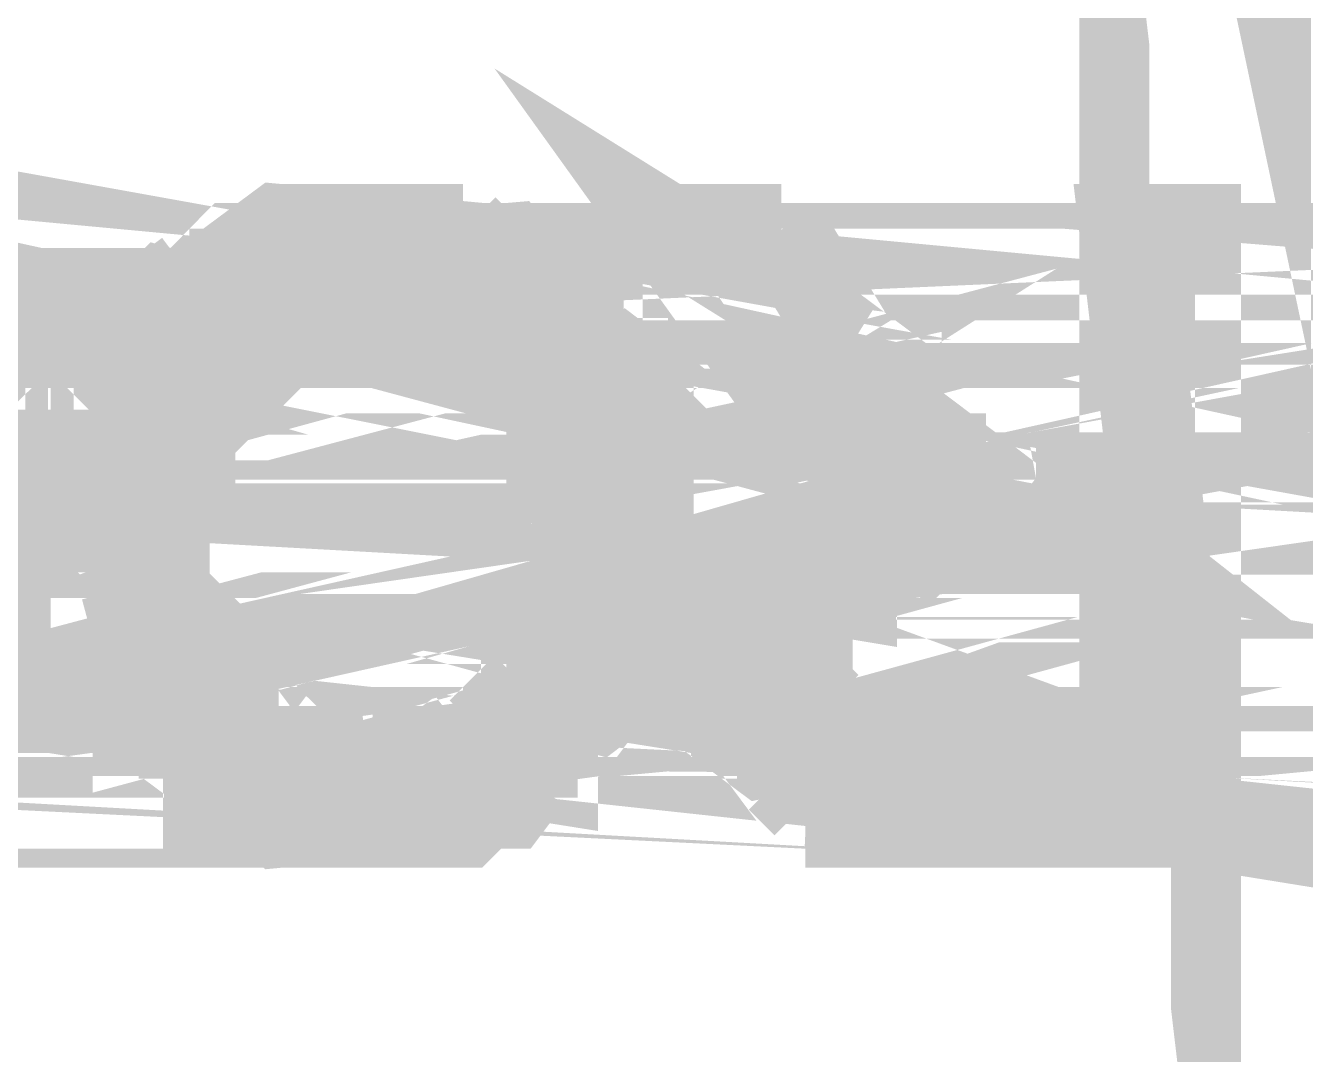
# Model space of a CAD drawing. Header units: inches. Extents: x -524 to 1067, y -71 to 1110.
# Drawn here: x 680.57 to 693.52, y 239.27 to 249.67 of the extents above; entities that cross this region are included whole.
import ezdxf

# ---------------------------------------------------------------- set-up
doc = ezdxf.new("R2010")
doc.units = ezdxf.units.IN
doc.header["$MEASUREMENT"] = 0
doc.layers.add('H', color=7, linetype='Continuous')
doc.layers.add('P', color=7, linetype='Continuous')

msp = doc.modelspace()

# ---------------------------------------------------------------- hatches: boundary and pattern name
at = {"layer": 'H', "linetype": 'Continuous'}
for points in [[(682.935, 247.349), (683.129, 247.608), (684.994, 247.608), (685.253, 247.349), (682.935, 247.349)], [(688.921, 246.447), (689.18, 246.188), (688.213, 245.998), (687.121, 247.608), (688.213, 247.608), (688.921, 246.447)], [(692.399, 241.553), (691.757, 244.389), (691.757, 247.608), (692.399, 241.553)], [(692.399, 241.553), (691.757, 247.608), (692.399, 247.608), (692.399, 241.553)], [(682.421, 247.155), (682.676, 247.349), (685.446, 247.349), (685.705, 247.155), (682.421, 247.155)], [(681.968, 246.9), (682.227, 247.155), (684.096, 247.155), (683.837, 246.9), (681.968, 246.9)], [(684.286, 246.9), (684.096, 247.155), (685.961, 246.9), (684.286, 246.9)], [(685.961, 246.9), (684.096, 247.155), (685.961, 247.155), (685.961, 246.9)], [(681.778, 246.447), (681.778, 246.641), (681.968, 246.9), (683.129, 246.9), (682.935, 246.641), (681.778, 246.447)], [(685.446, 246.447), (685.059, 246.834), (684.738, 246.9), (684.994, 246.9), (686.154, 246.641), (686.413, 246.641), (686.413, 246.447), (685.446, 246.447)], [(686.154, 246.641), (684.738, 246.9), (686.154, 246.9), (686.154, 246.641)], [(681.778, 246.447), (682.935, 246.641), (682.676, 246.447), (681.778, 246.447)], [(681.519, 246.188), (681.778, 246.447), (682.676, 246.447), (682.421, 246.188), (681.519, 246.188)], [(685.705, 246.188), (685.446, 246.447), (686.413, 246.447), (685.705, 246.188)], [(685.705, 246.188), (686.413, 246.447), (686.603, 246.188), (685.705, 246.188)], [(681.519, 245.998), (681.519, 246.188), (682.421, 246.188), (682.421, 245.998), (682.227, 245.998), (682.227, 245.48), (681.968, 245.29), (681.968, 243.871), (682.227, 243.681), (681.326, 243.422), (681.326, 245.739), (681.519, 245.998)], [(686.862, 245.739), (685.961, 245.998), (685.705, 245.998), (685.705, 246.188), (686.603, 246.188), (686.603, 245.998), (686.862, 245.739)], [(688.213, 245.998), (689.18, 246.188), (689.18, 245.998), (688.213, 245.998)], [(685.961, 245.48), (685.961, 245.998), (686.862, 245.739), (686.862, 245.29), (686.154, 245.031), (686.154, 245.29), (685.961, 245.48)], [(688.213, 245.739), (688.213, 245.998), (689.439, 245.998), (689.439, 245.739), (688.472, 245.48), (688.472, 245.739), (688.213, 245.739)], [(689.629, 245.29), (688.472, 245.48), (689.439, 245.739), (689.629, 245.48), (689.629, 245.29)], [(688.921, 245.031), (688.921, 245.29), (688.731, 245.29), (688.731, 245.48), (688.472, 245.48), (688.731, 245.48), (689.629, 245.29), (689.888, 245.29), (689.888, 245.031), (688.921, 245.031)], [(686.154, 243.871), (686.154, 245.031), (686.862, 245.29), (686.862, 243.422), (686.603, 243.422), (686.603, 242.973), (686.413, 242.714), (685.705, 242.973), (685.705, 243.228), (685.961, 243.228), (685.961, 243.871), (686.154, 243.871)], [(689.439, 244.838), (689.18, 245.031), (690.341, 245.031), (689.439, 244.838)], [(689.439, 244.838), (690.341, 245.031), (690.79, 245.031), (689.439, 244.838)], [(691.757, 244.389), (689.439, 244.838), (690.79, 245.031), (691.757, 244.389)], [(691.757, 244.389), (690.79, 245.031), (691.757, 245.031), (691.757, 244.389)], [(691.757, 244.389), (688.472, 244.582), (688.731, 244.838), (691.757, 244.389)], [(691.757, 244.389), (688.731, 244.838), (689.18, 244.838), (691.757, 244.389)], [(691.757, 244.389), (689.18, 244.838), (689.439, 244.838), (691.757, 244.389)], [(688.213, 244.389), (688.213, 244.582), (688.472, 244.582), (691.757, 244.389), (688.213, 244.389)], [(688.023, 244.13), (689.567, 244.323), (689.888, 244.389), (689.567, 244.323), (689.439, 244.13), (688.023, 244.13)], [(688.023, 244.13), (688.023, 244.389), (689.888, 244.389), (688.023, 244.13)], [(692.399, 241.553), (691.757, 242.265), (691.757, 244.389), (692.399, 241.553)], [(687.764, 243.681), (687.764, 244.13), (688.921, 244.13), (688.921, 243.871), (688.731, 243.871), (687.764, 243.681)], [(687.764, 242.714), (687.764, 243.681), (688.731, 243.871), (688.472, 243.681), (688.472, 242.973), (687.764, 242.714)], [(681.519, 243.228), (681.326, 243.422), (682.227, 243.681), (682.227, 243.422), (682.421, 243.228), (682.421, 242.973), (681.519, 243.228)], [(681.519, 242.973), (681.519, 243.228), (682.421, 242.973), (681.519, 242.973)], [(681.778, 242.714), (681.519, 242.973), (682.421, 242.973), (682.676, 242.714), (681.778, 242.52), (681.778, 242.714)], [(685.253, 242.52), (685.705, 242.973), (686.413, 242.714), (686.154, 242.52), (685.253, 242.52)], [(687.764, 242.714), (688.472, 242.973), (688.731, 242.714), (687.764, 242.714)], [(681.968, 242.265), (681.968, 242.52), (681.778, 242.52), (682.676, 242.714), (682.935, 242.52), (683.129, 242.52), (681.968, 242.265)], [(688.023, 242.265), (687.764, 242.52), (687.764, 242.714), (688.731, 242.714), (688.731, 242.52), (688.921, 242.52), (688.023, 242.265)], [(681.968, 242.265), (683.129, 242.52), (683.388, 242.265), (681.968, 242.265)], [(684.738, 242.265), (686.154, 242.52), (686.154, 242.265), (684.738, 242.265)], [(684.738, 242.265), (684.994, 242.52), (686.154, 242.52), (684.738, 242.265)], [(688.023, 242.265), (688.921, 242.52), (689.18, 242.265), (688.023, 242.265)], [(682.421, 241.812), (682.421, 242.006), (682.227, 242.006), (684.096, 242.265), (685.961, 242.006), (685.705, 242.006), (685.446, 241.812), (682.421, 241.812)], [(682.227, 242.006), (682.227, 242.265), (684.096, 242.265), (682.227, 242.006)], [(685.961, 242.006), (684.096, 242.265), (684.286, 242.265), (685.961, 242.006)], [(685.961, 242.006), (684.286, 242.265), (685.961, 242.265), (685.961, 242.006)], [(692.399, 241.553), (688.213, 242.006), (688.023, 242.265), (689.888, 242.265), (692.399, 241.553)], [(692.399, 241.553), (689.888, 242.265), (691.757, 242.265), (692.399, 241.553)], [(692.399, 241.553), (688.472, 241.812), (688.213, 242.006), (692.399, 241.553)], [(683.129, 241.553), (682.935, 241.812), (685.253, 241.812), (684.994, 241.553), (683.129, 241.553)], [(692.399, 241.553), (688.472, 241.812), (688.731, 241.812), (692.399, 241.553)], [(688.921, 241.553), (688.921, 241.812), (688.731, 241.812), (688.921, 241.812), (692.399, 241.553), (688.921, 241.553)]]:
    msp.add_hatch(color=256, dxfattribs=at).paths.add_polyline_path(points)

# ---------------------------------------------------------------- linework, layer by layer
at = {"layer": 'P', "const_width": 0.927}
for points in [[(701.411, 251.791), (700.509, 252.05), (701.217, 251.791), (701.411, 251.791)], [(691.691, 245.097), (691.691, 247.608), (692.399, 241.619)], [(693.107, 252.758), (693.107, 250.634), (692.658, 252.758), (693.107, 252.758)], [(690.79, 245.097), (689.373, 244.838), (690.53, 245.097), (690.79, 245.097)], [(688.921, 246.447), (687.056, 247.608), (688.213, 245.998)], [(676.625, 247.608), (678.687, 247.415), (676.435, 247.415), (676.625, 247.608)], [(683.129, 247.608), (685.187, 247.415), (682.869, 247.415), (683.129, 247.608)], [(684.994, 247.608), (683.129, 247.608), (683.388, 247.608)], [(684.994, 247.608), (683.129, 247.608), (684.994, 247.608), (684.994, 247.608), (683.129, 247.608), (684.994, 247.608)], [(683.129, 247.608), (683.129, 247.608), (684.994, 247.608)], [(683.129, 247.608), (685.187, 247.415), (684.994, 247.608)], [(683.578, 247.608), (684.738, 247.608), (683.388, 247.608), (683.578, 247.608)], [(684.738, 247.608), (683.388, 247.608)], [(683.388, 247.608), (684.994, 247.608)], [(683.388, 247.608), (684.994, 247.608)], [(684.286, 247.608), (683.578, 247.608), (683.837, 247.608)], [(684.286, 247.608), (683.578, 247.608), (684.479, 247.608), (684.286, 247.608)], [(683.578, 247.608), (684.479, 247.608), (683.578, 247.608), (683.578, 247.608), (684.479, 247.608)], [(683.578, 247.608), (684.738, 247.608), (684.479, 247.608)], [(684.03, 247.608), (684.286, 247.608), (684.03, 247.608), (683.837, 247.608), (684.03, 247.608)], [(684.286, 247.608), (683.837, 247.608), (684.286, 247.608), (684.286, 247.608), (683.837, 247.608)], [(684.994, 247.608), (684.738, 247.608)], [(688.921, 246.447), (687.056, 247.608)], [(687.056, 247.608), (688.213, 247.608)], [(688.213, 247.608), (688.921, 246.447)], [(692.399, 241.619), (691.691, 247.608), (692.399, 247.608), (692.399, 241.619)], [(678.942, 247.415), (675.916, 247.155), (679.201, 247.155)], [(676.176, 247.415), (678.942, 247.415), (676.176, 247.415), (678.942, 247.415), (675.916, 247.155)], [(685.446, 247.415), (682.421, 247.155), (685.64, 247.155), (685.446, 247.415)], [(682.676, 247.415), (685.446, 247.415), (682.421, 247.155), (682.676, 247.415)], [(682.676, 247.415), (685.446, 247.415)], [(685.446, 247.415), (682.676, 247.415)], [(682.676, 247.415), (685.446, 247.415)], [(685.446, 247.415), (682.676, 247.415)], [(682.676, 247.415), (685.446, 247.415), (685.446, 247.415)], [(685.446, 247.415), (682.676, 247.415)], [(685.187, 247.415), (682.676, 247.415), (682.869, 247.415)], [(685.187, 247.415), (682.676, 247.415), (685.446, 247.415), (685.187, 247.415)], [(685.187, 247.415), (682.869, 247.415), (685.187, 247.415), (685.187, 247.415), (682.869, 247.415)], [(702.571, 247.415), (699.352, 247.415), (702.571, 247.415), (699.352, 247.415), (702.571, 247.155), (702.571, 247.415)], [(684.03, 247.155), (683.837, 246.962), (682.227, 247.155), (684.03, 247.155)], [(682.227, 247.155), (681.968, 246.962), (683.837, 246.962)], [(684.03, 247.155), (682.227, 247.155)], [(682.227, 247.155), (684.03, 247.155)], [(684.03, 247.155), (682.227, 247.155)], [(682.227, 247.155), (685.895, 247.155)], [(685.64, 247.155), (682.227, 247.155), (685.64, 247.155)], [(685.895, 247.155), (682.227, 247.155), (682.227, 247.155)], [(682.227, 247.155), (685.895, 247.155)], [(682.421, 247.155), (685.64, 247.155), (682.227, 247.155)], [(682.227, 247.155), (682.421, 247.155)], [(683.837, 246.962), (682.227, 247.155)], [(698.644, 246.962), (703.02, 247.155), (698.9, 247.155)], [(684.03, 247.155), (684.286, 246.962), (685.895, 246.962)], [(685.895, 246.962), (684.03, 247.155)], [(685.895, 247.155), (684.03, 247.155)], [(685.895, 247.155), (684.03, 247.155)], [(684.03, 247.155), (685.895, 246.962)], [(685.895, 246.962), (685.895, 247.155)], [(678.687, 246.707), (679.65, 246.707), (678.493, 246.962)], [(683.129, 246.962), (681.968, 246.962), (683.129, 246.962), (681.968, 246.962), (682.869, 246.707)], [(681.968, 246.962), (682.869, 246.707), (681.712, 246.707), (681.968, 246.962)], [(686.154, 246.707), (684.994, 246.962), (684.738, 246.962), (686.154, 246.707)], [(683.388, 246.962), (681.968, 246.962), (683.388, 246.962)], [(683.129, 246.962), (681.968, 246.962), (681.968, 246.962), (683.129, 246.962)], [(683.388, 246.962), (681.968, 246.962), (683.578, 246.962), (683.388, 246.962)], [(681.968, 246.962), (683.578, 246.962), (683.578, 246.962), (681.968, 246.962)], [(683.837, 246.962), (681.968, 246.962), (683.837, 246.962)], [(685.187, 246.707), (686.154, 246.707), (684.994, 246.962)], [(682.869, 246.707), (683.129, 246.962)], [(684.286, 246.962), (685.895, 246.962)], [(685.895, 246.962), (684.286, 246.962)], [(684.286, 246.962), (685.895, 246.962), (684.479, 246.962), (684.286, 246.962)], [(684.479, 246.962), (686.154, 246.962), (684.479, 246.962)], [(685.895, 246.962), (684.479, 246.962), (686.154, 246.962), (685.895, 246.962)], [(684.738, 246.962), (686.154, 246.962), (684.738, 246.962), (684.738, 246.962), (686.154, 246.962)], [(684.738, 246.962), (686.154, 246.707), (686.154, 246.962)], [(684.994, 246.962), (685.187, 246.707)], [(700.06, 246.962), (698.451, 246.707), (700.06, 246.962), (698.451, 246.707), (699.801, 246.707)], [(681.712, 246.447), (682.869, 246.707)], [(682.869, 246.707), (681.712, 246.707), (682.869, 246.707), (682.869, 246.707), (681.712, 246.707)], [(682.869, 246.707), (681.712, 246.447)], [(681.712, 246.447), (681.712, 246.707)], [(682.869, 246.707), (682.676, 246.447)], [(686.348, 246.447), (685.187, 246.707)], [(685.187, 246.707), (685.446, 246.447)], [(686.348, 246.447), (685.187, 246.707)], [(685.187, 246.707), (686.348, 246.707), (686.348, 246.447)], [(685.187, 246.707), (686.348, 246.707), (685.187, 246.707), (685.187, 246.707), (686.348, 246.707)], [(685.187, 246.707), (686.154, 246.707), (686.348, 246.707)], [(689.18, 246.254), (688.213, 245.998), (688.921, 246.447), (689.18, 246.254)], [(680.103, 246.254), (679.201, 246.254), (679.844, 246.447)], [(678.942, 246.447), (679.844, 246.447), (678.942, 246.447), (679.844, 246.447), (679.201, 246.254)], [(682.676, 246.447), (681.519, 246.254)], [(681.519, 246.254), (681.712, 246.447)], [(682.676, 246.447), (681.519, 246.254)], [(681.519, 246.254), (682.421, 246.254), (682.676, 246.447)], [(682.676, 246.447), (681.712, 246.447), (682.676, 246.447), (681.712, 246.447), (682.676, 246.447), (682.676, 246.447), (681.712, 246.447)], [(682.676, 246.447), (681.712, 246.447)], [(682.676, 246.447), (681.712, 246.447), (681.712, 246.447), (682.676, 246.447)], [(685.446, 246.447), (686.348, 246.447), (685.446, 246.447), (686.348, 246.447)], [(685.64, 246.254), (685.446, 246.447)], [(685.446, 246.447), (686.348, 246.447), (685.446, 246.447), (686.348, 246.447), (686.348, 246.447), (685.446, 246.447)], [(685.446, 246.447), (686.348, 246.447)], [(686.348, 246.447), (686.603, 246.254), (685.64, 246.254)], [(685.64, 246.254), (686.348, 246.447)], [(686.348, 246.447), (685.64, 246.254)], [(688.213, 245.998), (688.921, 246.447)], [(680.103, 246.254), (679.201, 246.254), (680.103, 246.254), (679.201, 246.254), (680.103, 245.998), (680.103, 246.254)], [(679.201, 246.254), (680.103, 245.998), (679.201, 245.998), (679.201, 246.254)], [(682.421, 246.254), (681.519, 245.998), (682.421, 245.998), (682.421, 246.254)], [(681.519, 246.254), (682.421, 246.254), (681.519, 246.254), (682.421, 246.254), (681.519, 245.998), (681.519, 246.254)], [(681.519, 246.254), (682.421, 246.254), (682.421, 246.254), (681.519, 246.254)], [(686.603, 246.254), (685.64, 246.254), (686.603, 246.254), (685.64, 246.254), (686.603, 245.998), (686.603, 246.254)], [(686.603, 245.998), (685.895, 245.998), (686.862, 245.739), (686.603, 245.998)], [(685.64, 246.254), (686.603, 245.998)], [(685.64, 245.998), (685.64, 246.254)], [(686.603, 246.254), (685.64, 246.254), (685.64, 246.254), (686.603, 246.254)], [(689.18, 246.254), (688.213, 245.998), (689.18, 246.254)], [(680.103, 245.998), (679.395, 245.998), (680.358, 245.739)], [(682.227, 245.998), (681.26, 245.739), (682.227, 245.739), (682.227, 245.998)], [(681.519, 245.998), (682.227, 245.998), (681.26, 245.739)], [(679.395, 245.998), (680.358, 245.739), (679.395, 245.998)], [(680.358, 245.739), (680.103, 245.998)], [(681.26, 245.739), (681.519, 245.998)], [(681.519, 245.998), (682.421, 245.998)], [(682.421, 245.998), (681.519, 245.998)], [(681.519, 245.998), (681.519, 245.998)], [(682.421, 245.998), (681.519, 245.998)], [(681.519, 245.998), (682.227, 245.998), (682.421, 245.998)], [(689.373, 245.998), (688.213, 245.739), (689.373, 245.739), (689.373, 245.998)], [(688.213, 245.998), (689.373, 245.998), (688.213, 245.998), (689.373, 245.998), (688.213, 245.739)], [(686.603, 245.998), (685.64, 245.998)], [(686.603, 245.998), (685.64, 245.998)], [(685.64, 245.998), (686.603, 245.998), (686.603, 245.998), (685.64, 245.998)], [(686.603, 245.998), (685.895, 245.998), (685.64, 245.998)], [(685.895, 245.998), (686.862, 245.739), (685.895, 245.998)], [(688.213, 245.739), (688.213, 245.998)], [(689.18, 245.998), (688.213, 245.998), (689.373, 245.998), (689.18, 245.998)], [(680.358, 245.739), (679.395, 245.546), (680.358, 245.546), (680.358, 245.739)], [(679.395, 245.739), (680.358, 245.739), (679.395, 245.546), (679.395, 245.739)], [(681.26, 245.739), (682.227, 245.546), (681.26, 245.546), (681.26, 245.739)], [(681.26, 245.739), (682.227, 245.739), (681.26, 245.739), (681.26, 245.739), (682.227, 245.739)], [(681.26, 245.739), (682.227, 245.546), (682.227, 245.739)], [(686.862, 245.739), (685.895, 245.546), (686.862, 245.546), (686.862, 245.739)], [(685.895, 245.739), (686.862, 245.739), (685.895, 245.546), (685.895, 245.739)], [(689.373, 245.739), (689.629, 245.546), (688.472, 245.546), (689.373, 245.739)], [(688.213, 245.739), (689.373, 245.739), (688.472, 245.739), (688.213, 245.739)], [(689.373, 245.739), (688.472, 245.739), (689.373, 245.739), (689.373, 245.739), (688.472, 245.739)], [(689.373, 245.739), (688.472, 245.546), (688.472, 245.739)], [(680.358, 245.546), (679.65, 245.29), (680.358, 245.29)], [(682.227, 245.546), (681.26, 245.29), (681.968, 245.29), (682.227, 245.546)], [(679.395, 245.546), (680.358, 245.546), (679.395, 245.546), (679.395, 245.546), (680.358, 245.546), (679.395, 245.546)], [(680.358, 245.546), (680.358, 245.546), (679.395, 245.546)], [(680.358, 245.546), (679.65, 245.29)], [(680.358, 245.29), (680.358, 245.546)], [(682.227, 245.546), (681.26, 245.546), (682.227, 245.546), (682.227, 245.546), (681.26, 245.546)], [(682.227, 245.546), (681.26, 245.29), (681.26, 245.546)], [(685.895, 245.546), (686.862, 245.546), (685.895, 245.546), (685.895, 245.546), (686.862, 245.546), (685.895, 245.546)], [(686.862, 245.546), (686.862, 245.546), (685.895, 245.546)], [(686.154, 245.29), (685.895, 245.546)], [(686.862, 245.546), (686.154, 245.29)], [(686.862, 245.546), (686.154, 245.29)], [(686.154, 245.29), (686.862, 245.29), (686.862, 245.546)], [(688.665, 245.546), (688.472, 245.546)], [(688.472, 245.546), (689.629, 245.29)], [(689.629, 245.546), (688.472, 245.546)], [(688.472, 245.546), (689.629, 245.29)], [(689.629, 245.29), (688.665, 245.546)], [(688.665, 245.546), (688.665, 245.29)], [(689.629, 245.29), (688.665, 245.546)], [(689.629, 245.29), (689.629, 245.546)], [(689.822, 245.097), (688.921, 245.29), (688.921, 245.097)], [(679.65, 245.29), (680.358, 245.29), (679.65, 245.097)], [(680.358, 245.29), (679.65, 245.097), (680.358, 245.29)], [(681.26, 245.29), (681.968, 245.29)], [(681.968, 245.29), (681.26, 245.097)], [(681.26, 245.097), (681.26, 245.29)], [(681.968, 245.29), (681.26, 245.097)], [(681.26, 245.097), (681.968, 245.097), (681.968, 245.29)], [(689.822, 245.097), (688.921, 245.29), (689.822, 245.29), (689.822, 245.097)], [(686.862, 245.29), (686.154, 245.097), (686.862, 245.29)], [(686.154, 245.29), (686.862, 245.29)], [(686.862, 245.29), (686.154, 245.097)], [(686.154, 245.097), (686.154, 245.29)], [(688.921, 245.29), (689.822, 245.29), (688.665, 245.29), (688.921, 245.29)], [(689.822, 245.29), (688.665, 245.29), (689.629, 245.29), (689.822, 245.29)], [(688.665, 245.29), (689.629, 245.29)], [(680.358, 245.097), (679.65, 245.097)], [(679.65, 245.097), (680.358, 244.838), (680.358, 245.097)], [(679.65, 245.097), (680.358, 244.838)], [(681.26, 245.097), (681.968, 245.097), (681.26, 245.097), (681.26, 245.097), (681.968, 245.097), (681.26, 245.097)], [(681.968, 245.097), (681.968, 245.097), (681.26, 245.097)], [(681.968, 245.097), (681.26, 244.838)], [(681.26, 244.838), (681.26, 245.097)], [(681.968, 245.097), (681.26, 244.838)], [(681.26, 244.838), (681.968, 244.838), (681.968, 245.097)], [(686.862, 245.097), (686.154, 245.097)], [(686.154, 245.097), (686.862, 244.838)], [(686.154, 245.097), (686.862, 244.838)], [(686.154, 244.838), (686.154, 245.097)], [(689.373, 244.838), (690.53, 245.097), (690.275, 245.097), (689.373, 244.838)], [(686.862, 244.838), (686.862, 245.097)], [(689.18, 245.097), (690.082, 245.097), (688.921, 245.097), (689.18, 245.097)], [(690.082, 245.097), (688.921, 245.097), (689.822, 245.097), (690.082, 245.097)], [(688.921, 245.097), (689.822, 245.097), (688.921, 245.097), (688.921, 245.097), (689.822, 245.097), (688.921, 245.097)], [(689.822, 245.097), (689.822, 245.097), (688.921, 245.097)], [(690.275, 245.097), (689.18, 245.097), (690.275, 245.097), (689.18, 245.097), (690.275, 245.097), (690.275, 245.097), (689.18, 245.097)], [(689.373, 244.838), (689.18, 245.097)], [(690.275, 245.097), (689.18, 245.097), (690.082, 245.097), (690.275, 245.097)], [(690.275, 245.097), (689.373, 244.838)], [(690.79, 245.097), (689.373, 244.838)], [(689.373, 244.838), (691.691, 244.389), (690.79, 245.097)], [(690.79, 245.097), (691.691, 245.097), (690.79, 245.097), (690.79, 245.097), (691.691, 245.097)], [(690.79, 245.097), (691.691, 244.389)], [(691.691, 244.389), (691.691, 245.097)], [(692.399, 241.619), (691.691, 245.097)], [(691.691, 245.097), (691.691, 244.389)], [(692.399, 241.619), (691.691, 245.097)], [(680.358, 244.838), (679.65, 244.838)], [(680.358, 244.838), (679.65, 244.838), (680.358, 244.838), (680.358, 244.838), (679.65, 244.838), (680.358, 244.838)], [(679.65, 244.838), (679.65, 244.838), (680.358, 244.838)], [(679.65, 244.838), (680.358, 244.582)], [(679.65, 244.838), (680.358, 244.582)], [(680.358, 244.582), (679.65, 244.582), (679.65, 244.838)], [(680.358, 244.582), (680.358, 244.838)], [(681.26, 244.838), (681.968, 244.838)], [(681.968, 244.838), (681.26, 244.582)], [(681.26, 244.582), (681.26, 244.838)], [(681.968, 244.838), (681.26, 244.582)], [(681.26, 244.582), (681.968, 244.582), (681.968, 244.838)], [(686.862, 244.838), (686.154, 244.838)], [(686.862, 244.838), (686.154, 244.838), (686.862, 244.838), (686.862, 244.838), (686.154, 244.838), (686.862, 244.838)], [(686.154, 244.838), (686.154, 244.838), (686.862, 244.838)], [(686.154, 244.838), (686.862, 244.582)], [(686.154, 244.838), (686.862, 244.582)], [(686.862, 244.582), (686.154, 244.582), (686.154, 244.838)], [(686.862, 244.582), (686.862, 244.838)], [(688.665, 244.838), (688.472, 244.582), (691.691, 244.389)], [(691.691, 244.389), (688.665, 244.838)], [(688.665, 244.838), (691.691, 244.389)], [(688.921, 244.838), (688.665, 244.838)], [(691.691, 244.389), (688.921, 244.838)], [(691.691, 244.389), (688.921, 244.838)], [(688.921, 244.838), (689.18, 244.838), (691.691, 244.389)], [(689.18, 244.838), (691.691, 244.389), (689.18, 244.838), (689.18, 244.838)], [(689.373, 244.838), (691.691, 244.389), (689.373, 244.838)], [(691.691, 244.389), (688.213, 244.582), (688.472, 244.582), (691.691, 244.389)], [(679.65, 244.582), (680.358, 244.582), (679.65, 244.389)], [(680.358, 244.582), (679.65, 244.582)], [(679.65, 244.582), (680.358, 244.582)], [(680.358, 244.582), (679.65, 244.389)], [(679.65, 244.389), (680.358, 244.389), (680.358, 244.582)], [(680.358, 244.582), (680.358, 244.582)], [(681.26, 244.582), (681.968, 244.582)], [(681.968, 244.582), (681.26, 244.389)], [(681.26, 244.389), (681.26, 244.582)], [(681.968, 244.582), (681.26, 244.389)], [(681.26, 244.389), (681.968, 244.389), (681.968, 244.582)], [(686.862, 244.582), (686.154, 244.582), (686.862, 244.582), (686.862, 244.582), (686.154, 244.582)], [(686.862, 244.582), (686.154, 244.389)], [(686.154, 244.389), (686.154, 244.582)], [(686.862, 244.582), (686.154, 244.389)], [(686.154, 244.389), (686.862, 244.389), (686.862, 244.582)], [(691.691, 244.389), (688.213, 244.582)], [(688.213, 244.582), (688.213, 244.389)], [(688.472, 244.582), (691.691, 244.389), (688.472, 244.582)], [(688.472, 244.582), (688.472, 244.582)], [(679.65, 244.389), (680.358, 244.389)], [(680.358, 244.389), (679.65, 244.13)], [(680.358, 244.389), (679.65, 244.13)], [(679.65, 244.13), (680.358, 244.13), (680.358, 244.389)], [(681.26, 244.389), (681.968, 244.389), (681.26, 244.389), (681.26, 244.389), (681.968, 244.389), (681.26, 244.389)], [(681.968, 244.389), (681.968, 244.389), (681.26, 244.389)], [(681.968, 244.389), (681.26, 244.13)], [(681.26, 244.13), (681.26, 244.389)], [(681.968, 244.389), (681.26, 244.13)], [(681.26, 244.13), (681.968, 244.13), (681.968, 244.389)], [(688.023, 244.389), (689.822, 244.389), (688.023, 244.13)], [(686.154, 244.389), (686.862, 244.389)], [(686.862, 244.389), (686.154, 244.13)], [(686.154, 244.13), (686.154, 244.389)], [(686.862, 244.389), (686.154, 244.13)], [(686.154, 244.13), (686.862, 244.13), (686.862, 244.389)], [(688.023, 244.13), (689.629, 244.389)], [(688.023, 244.13), (689.629, 244.389)], [(689.822, 244.389), (688.023, 244.13)], [(691.691, 244.389), (689.822, 244.389), (688.023, 244.389)], [(688.023, 244.389), (691.691, 244.389)], [(689.822, 244.389), (688.023, 244.389)], [(688.023, 244.389), (689.822, 244.389)], [(688.023, 244.13), (688.023, 244.389)], [(688.023, 244.389), (691.691, 244.389)], [(691.691, 244.389), (688.023, 244.389), (688.023, 244.389)], [(688.213, 244.389), (691.691, 244.389), (688.213, 244.389)], [(688.213, 244.389), (691.691, 244.389)], [(689.629, 244.389), (689.373, 244.13)], [(689.629, 244.389), (689.822, 244.389)], [(689.822, 244.389), (689.822, 244.389)], [(691.691, 244.389), (691.691, 242.327)], [(692.399, 241.619), (691.691, 244.389)], [(691.691, 244.389), (692.399, 241.619)], [(679.65, 244.13), (680.358, 244.13)], [(680.358, 244.13), (679.65, 243.936)], [(680.358, 244.13), (679.65, 243.936)], [(679.65, 243.936), (680.358, 243.936), (680.358, 244.13)], [(681.26, 244.13), (681.968, 244.13)], [(681.968, 244.13), (681.26, 243.936)], [(681.26, 243.936), (681.26, 244.13)], [(681.968, 244.13), (681.26, 243.936)], [(681.26, 243.936), (681.968, 243.936), (681.968, 244.13)], [(688.921, 244.13), (687.764, 244.13), (688.921, 243.936), (688.921, 244.13)], [(687.764, 244.13), (688.921, 243.936), (687.764, 243.936), (687.764, 244.13)], [(686.154, 244.13), (686.862, 244.13)], [(686.862, 244.13), (686.154, 243.936)], [(686.154, 243.936), (686.154, 244.13)], [(686.862, 244.13), (686.154, 243.936)], [(686.154, 243.936), (686.862, 243.936), (686.862, 244.13)], [(689.18, 244.13), (687.764, 244.13), (689.18, 244.13)], [(689.18, 244.13), (687.764, 244.13), (688.023, 244.13)], [(689.18, 244.13), (687.764, 244.13), (689.18, 244.13), (689.18, 244.13)], [(689.373, 244.13), (688.023, 244.13), (689.373, 244.13)], [(689.18, 244.13), (688.023, 244.13), (689.18, 244.13), (689.18, 244.13), (688.023, 244.13)], [(689.373, 244.13), (688.023, 244.13)], [(680.358, 243.936), (679.395, 243.681), (680.358, 243.681), (680.358, 243.936)], [(679.65, 243.936), (680.358, 243.936), (679.395, 243.936)], [(680.358, 243.936), (679.395, 243.936), (680.358, 243.936), (680.358, 243.936), (679.395, 243.936)], [(680.358, 243.936), (679.395, 243.681), (679.395, 243.936)], [(681.26, 243.936), (681.968, 243.936)], [(681.968, 243.936), (681.26, 243.681)], [(681.26, 243.681), (681.26, 243.936)], [(681.968, 243.936), (681.26, 243.681)], [(681.26, 243.681), (682.227, 243.681), (681.968, 243.936)], [(686.862, 243.936), (685.895, 243.681), (686.862, 243.681), (686.862, 243.936)], [(688.665, 243.936), (687.764, 243.681), (688.665, 243.936), (687.764, 243.681), (688.472, 243.681)], [(687.764, 243.936), (688.665, 243.936), (687.764, 243.681), (687.764, 243.936)], [(686.154, 243.936), (686.862, 243.936), (685.895, 243.936), (686.154, 243.936)], [(686.862, 243.936), (685.895, 243.936), (686.862, 243.936), (686.862, 243.936), (685.895, 243.936)], [(686.862, 243.936), (685.895, 243.681), (685.895, 243.936)], [(688.921, 243.936), (687.764, 243.936), (688.665, 243.936), (688.921, 243.936)], [(688.472, 243.681), (688.665, 243.936)], [(680.358, 243.681), (679.395, 243.422), (680.358, 243.422), (680.358, 243.681)], [(679.395, 243.681), (680.358, 243.681), (679.395, 243.422), (679.395, 243.681)], [(682.227, 243.681), (681.26, 243.422), (682.227, 243.681)], [(681.26, 243.681), (682.227, 243.681), (681.26, 243.681), (681.26, 243.681), (682.227, 243.681), (681.26, 243.681)], [(682.227, 243.681), (682.227, 243.681), (681.26, 243.681)], [(682.227, 243.681), (681.26, 243.422), (681.26, 243.681)], [(686.862, 243.681), (685.895, 243.422), (686.862, 243.422), (686.862, 243.681)], [(685.895, 243.681), (686.862, 243.681), (685.895, 243.422), (685.895, 243.681)], [(687.764, 243.681), (688.472, 243.422), (687.764, 243.422), (687.764, 243.681)], [(687.764, 243.681), (688.472, 243.681), (687.764, 243.681), (687.764, 243.681), (688.472, 243.681)], [(687.764, 243.681), (688.472, 243.422), (688.472, 243.681)], [(688.213, 242.071), (692.399, 241.619), (688.023, 242.327), (688.213, 242.071)], [(679.395, 243.422), (680.358, 243.422), (679.395, 243.422), (679.395, 243.422), (680.358, 243.422)], [(679.395, 243.422), (680.103, 243.422), (680.358, 243.422)], [(682.227, 243.422), (681.26, 243.422), (682.227, 243.422), (682.227, 243.422), (681.26, 243.422)], [(681.519, 243.228), (681.26, 243.422)], [(682.227, 243.422), (681.519, 243.228)], [(682.227, 243.422), (681.519, 243.228)], [(681.519, 243.228), (682.421, 243.228), (682.227, 243.422)], [(685.895, 243.422), (686.603, 243.422), (685.895, 243.228), (685.895, 243.422)], [(688.472, 243.422), (687.764, 243.228), (688.472, 243.228), (688.472, 243.422)], [(685.895, 243.422), (686.862, 243.422), (685.895, 243.422), (685.895, 243.422), (686.862, 243.422)], [(685.895, 243.422), (686.603, 243.422), (686.862, 243.422)], [(686.603, 243.422), (685.895, 243.228)], [(686.603, 243.228), (686.603, 243.422)], [(688.472, 243.422), (687.764, 243.422), (688.472, 243.422), (688.472, 243.422), (687.764, 243.422)], [(688.472, 243.422), (687.764, 243.228), (687.764, 243.422)], [(680.103, 243.228), (679.201, 243.228), (680.103, 242.973), (680.103, 243.228)], [(679.201, 243.228), (680.103, 242.973), (679.201, 242.973), (679.201, 243.228)], [(681.519, 243.228), (682.421, 242.973), (681.519, 243.228)], [(681.519, 243.228), (682.421, 243.228), (681.519, 243.228), (681.519, 243.228), (682.421, 243.228)], [(681.519, 243.228), (682.421, 242.973), (682.421, 243.228)], [(686.603, 243.228), (685.64, 243.228), (686.603, 242.973), (686.603, 243.228)], [(685.64, 243.228), (686.603, 242.973), (685.64, 242.973), (685.64, 243.228)], [(688.472, 243.228), (687.764, 242.973), (688.472, 242.973), (688.472, 243.228)], [(686.603, 243.228), (685.64, 243.228), (685.895, 243.228)], [(685.895, 243.228), (686.603, 243.228)], [(685.895, 243.228), (686.603, 243.228)], [(687.764, 243.228), (688.472, 243.228), (687.764, 243.228), (687.764, 243.228), (688.472, 243.228), (687.764, 243.228)], [(688.472, 243.228), (688.472, 243.228), (687.764, 243.228)], [(688.472, 243.228), (687.764, 242.973), (687.764, 243.228)], [(679.201, 242.973), (678.942, 242.779), (679.844, 242.779), (679.201, 242.973)], [(681.519, 242.973), (682.421, 242.973), (681.519, 242.973), (682.421, 242.973)], [(682.421, 242.973), (681.712, 242.779), (681.519, 242.973)], [(681.519, 242.973), (682.421, 242.973), (682.421, 242.973), (681.519, 242.973)], [(682.421, 242.973), (681.712, 242.779)], [(682.676, 242.779), (682.421, 242.973)], [(685.64, 242.973), (685.446, 242.779)], [(687.764, 242.973), (688.472, 242.973), (687.764, 242.779), (687.764, 242.973)], [(686.348, 242.779), (685.64, 242.973)], [(686.603, 242.973), (685.64, 242.973), (686.603, 242.973), (686.603, 242.973), (685.64, 242.973), (686.603, 242.973)], [(685.64, 242.973), (685.64, 242.973), (686.603, 242.973)], [(685.64, 242.973), (686.348, 242.779), (686.603, 242.973)], [(687.764, 242.779), (688.472, 242.973)], [(688.472, 242.973), (688.665, 242.779)], [(682.869, 242.52), (681.712, 242.52), (682.676, 242.779)], [(681.712, 242.779), (682.676, 242.779)], [(681.712, 242.779), (682.676, 242.779)], [(682.676, 242.779), (681.712, 242.779)], [(681.712, 242.779), (681.712, 242.779)], [(682.676, 242.779), (681.712, 242.779)], [(681.712, 242.779), (682.676, 242.779), (682.676, 242.779), (681.712, 242.779)], [(682.676, 242.779), (681.712, 242.52), (681.712, 242.779)], [(682.676, 242.779), (682.869, 242.52)], [(686.348, 242.779), (685.187, 242.52)], [(685.187, 242.52), (685.446, 242.779)], [(686.348, 242.779), (685.187, 242.52)], [(685.187, 242.52), (686.154, 242.52), (686.348, 242.779)], [(685.446, 242.779), (686.348, 242.779)], [(685.446, 242.779), (686.348, 242.779)], [(686.348, 242.779), (685.446, 242.779)], [(685.446, 242.779), (685.446, 242.779)], [(686.348, 242.779), (685.446, 242.779)], [(685.446, 242.779), (686.348, 242.779), (686.348, 242.779), (685.446, 242.779)], [(688.665, 242.779), (687.764, 242.779)], [(687.764, 242.779), (688.665, 242.779)], [(688.665, 242.779), (687.764, 242.779)], [(687.764, 242.779), (688.665, 242.52), (688.665, 242.779)], [(687.764, 242.779), (688.665, 242.52)], [(687.764, 242.52), (687.764, 242.779)], [(688.665, 242.779), (687.764, 242.779)], [(688.665, 242.779), (687.764, 242.779)], [(687.764, 242.779), (687.764, 242.779), (688.665, 242.779)], [(689.18, 242.327), (688.023, 242.327), (688.921, 242.52), (689.18, 242.327)], [(684.994, 242.52), (686.154, 242.52), (684.738, 242.327)], [(682.869, 242.52), (681.712, 242.52), (682.869, 242.52), (682.869, 242.52), (681.712, 242.52)], [(681.968, 242.52), (681.712, 242.52)], [(683.129, 242.52), (681.968, 242.327)], [(682.869, 242.52), (681.968, 242.52)], [(682.869, 242.52), (681.968, 242.52)], [(681.968, 242.52), (683.129, 242.52), (682.869, 242.52)], [(681.968, 242.52), (683.129, 242.52)], [(683.129, 242.52), (681.968, 242.327)], [(681.968, 242.327), (681.968, 242.52)], [(683.388, 242.327), (683.129, 242.52)], [(686.154, 242.52), (684.738, 242.327), (686.154, 242.52)], [(684.738, 242.327), (684.994, 242.52)], [(687.764, 242.52), (688.921, 242.52), (688.023, 242.327), (687.764, 242.52)], [(685.187, 242.52), (686.154, 242.52), (685.187, 242.52)], [(685.187, 242.52), (686.154, 242.52), (685.187, 242.52), (686.154, 242.52), (686.154, 242.52), (685.187, 242.52)], [(688.665, 242.52), (687.764, 242.52)], [(688.665, 242.52), (687.764, 242.52)], [(687.764, 242.52), (688.921, 242.52), (688.665, 242.52)], [(688.023, 242.327), (688.921, 242.52), (688.921, 242.52), (688.023, 242.327)], [(675.723, 242.071), (677.333, 242.327), (675.723, 242.327), (675.723, 242.071)], [(679.395, 242.327), (677.785, 242.327), (679.395, 242.071), (679.395, 242.327)], [(688.472, 241.812), (692.399, 241.619), (688.213, 242.071)], [(685.895, 242.327), (684.286, 242.327), (685.895, 242.071), (685.895, 242.327)], [(682.227, 242.327), (683.388, 242.327), (681.968, 242.327)], [(681.968, 242.327), (682.227, 242.327)], [(683.388, 242.327), (681.968, 242.327), (683.388, 242.327), (683.388, 242.327), (681.968, 242.327)], [(682.227, 242.071), (684.03, 242.327)], [(684.03, 242.327), (682.227, 242.071), (683.837, 242.327)], [(682.227, 242.071), (683.837, 242.327)], [(683.837, 242.327), (682.227, 242.327), (682.227, 242.071)], [(683.837, 242.327), (682.227, 242.327), (683.837, 242.327), (683.837, 242.327), (682.227, 242.327)], [(683.837, 242.327), (683.578, 242.327), (682.227, 242.327)], [(683.578, 242.327), (682.227, 242.327), (683.388, 242.327)], [(692.399, 241.619), (688.023, 242.327), (689.822, 242.327), (692.399, 241.619)], [(683.388, 242.327), (683.578, 242.327)], [(683.837, 242.327), (684.03, 242.327)], [(684.03, 242.327), (685.895, 242.071)], [(685.895, 242.071), (684.286, 242.327), (684.03, 242.327)], [(684.03, 242.327), (685.895, 242.071)], [(685.895, 242.071), (684.286, 242.327), (684.286, 242.327), (685.895, 242.071)], [(684.479, 242.327), (685.895, 242.327), (684.286, 242.327), (684.479, 242.327)], [(684.738, 242.327), (685.895, 242.327)], [(685.895, 242.327), (684.738, 242.327)], [(686.154, 242.327), (684.738, 242.327), (685.895, 242.327)], [(684.738, 242.327), (685.895, 242.327)], [(685.895, 242.327), (684.738, 242.327)], [(684.738, 242.327), (684.738, 242.327)], [(685.895, 242.327), (686.154, 242.327)], [(700.962, 242.327), (699.093, 242.327), (702.827, 242.071)], [(689.822, 242.327), (688.023, 242.327), (689.629, 242.327), (689.822, 242.327)], [(688.023, 242.327), (689.629, 242.327), (688.023, 242.327), (688.023, 242.327), (689.629, 242.327)], [(688.023, 242.327), (689.373, 242.327)], [(688.023, 242.327), (689.373, 242.327), (689.373, 242.327), (688.023, 242.327)], [(689.18, 242.327), (688.023, 242.327), (689.18, 242.327)], [(689.373, 242.327), (688.023, 242.327), (688.023, 242.327), (689.373, 242.327)], [(689.373, 242.327), (689.629, 242.327)], [(699.093, 242.327), (702.827, 242.071), (699.352, 242.071)], [(689.822, 242.327), (691.691, 242.327), (689.822, 242.327), (689.822, 242.327), (691.691, 242.327)], [(689.822, 242.327), (692.399, 241.619)], [(692.399, 241.619), (691.691, 242.327)], [(691.691, 242.327), (692.399, 241.619)], [(685.895, 242.071), (682.227, 242.071)], [(685.895, 242.071), (682.227, 242.071), (685.64, 242.071), (685.895, 242.071)], [(682.227, 242.071), (685.64, 242.071), (682.421, 242.071), (682.227, 242.071)], [(685.64, 242.071), (682.421, 242.071), (685.64, 242.071), (685.64, 242.071), (682.421, 242.071)], [(685.64, 242.071), (682.421, 241.812), (682.421, 242.071)], [(685.64, 242.071), (682.421, 241.812)], [(682.421, 241.812), (685.446, 241.812), (685.64, 242.071)], [(688.213, 242.071), (688.472, 241.812)], [(692.399, 241.619), (688.213, 242.071), (688.213, 242.071), (692.399, 241.619)], [(699.352, 242.071), (702.571, 242.071), (699.611, 241.812)], [(678.687, 241.812), (676.625, 241.619), (678.493, 241.619), (678.687, 241.812)], [(676.435, 241.812), (678.687, 241.812), (676.625, 241.619), (676.435, 241.812)], [(688.665, 241.812), (688.472, 241.812), (692.399, 241.619)], [(692.399, 241.619), (688.921, 241.812), (688.665, 241.812), (692.399, 241.619)], [(685.187, 241.812), (683.129, 241.619), (684.994, 241.619), (685.187, 241.812)], [(682.869, 241.812), (685.187, 241.812), (683.129, 241.619), (682.869, 241.812)], [(688.921, 241.619), (692.399, 241.619), (688.921, 241.812), (688.921, 241.619)], [(682.421, 241.812), (685.446, 241.812)], [(685.446, 241.812), (682.421, 241.812)], [(682.676, 241.812), (685.446, 241.812), (682.676, 241.812), (682.676, 241.812), (685.446, 241.812), (682.676, 241.812)], [(685.446, 241.812), (685.446, 241.812), (682.676, 241.812)], [(685.446, 241.812), (682.869, 241.812), (682.676, 241.812)], [(685.446, 241.812), (682.869, 241.812), (685.187, 241.812), (685.446, 241.812)], [(688.665, 241.812), (692.399, 241.619), (688.665, 241.812), (692.399, 241.619), (688.665, 241.812), (688.665, 241.812), (692.399, 241.619)], [(699.801, 241.812), (702.119, 241.812), (699.801, 241.812), (702.119, 241.812), (700.06, 241.619), (699.801, 241.812)], [(683.129, 241.619), (684.994, 241.619), (683.129, 241.619), (683.129, 241.619), (684.994, 241.619), (683.129, 241.619)], [(684.994, 241.619), (684.994, 241.619), (683.129, 241.619)], [(684.994, 241.619), (683.388, 241.619), (683.129, 241.619)], [(684.994, 241.619), (683.388, 241.619), (684.738, 241.619), (684.994, 241.619)], [(683.388, 241.619), (684.738, 241.619), (683.578, 241.619), (683.388, 241.619)], [(684.286, 241.619), (683.578, 241.619)], [(683.578, 241.619), (683.837, 241.619)], [(684.286, 241.619), (683.578, 241.619)], [(683.578, 241.619), (684.286, 241.619), (684.286, 241.619), (683.578, 241.619)], [(684.479, 241.619), (683.578, 241.619)], [(684.738, 241.619), (683.578, 241.619), (684.738, 241.619)], [(684.479, 241.619), (683.578, 241.619), (683.578, 241.619), (684.479, 241.619)], [(684.03, 241.619), (683.837, 241.619), (684.03, 241.619), (684.286, 241.619), (684.03, 241.619)], [(683.837, 241.619), (684.286, 241.619)], [(684.286, 241.619), (684.479, 241.619)], [(692.399, 241.619), (689.18, 241.619), (688.921, 241.619), (692.399, 241.619)], [(689.373, 241.619), (692.399, 241.619), (689.18, 241.619), (689.373, 241.619)], [(689.373, 241.619), (692.399, 241.619), (689.373, 241.619)], [(689.629, 241.619), (692.399, 241.619)], [(692.399, 241.619), (689.822, 241.619), (689.629, 241.619)]]:
    msp.add_lwpolyline(points, dxfattribs=at)

doc.saveas('drawing.dxf')
